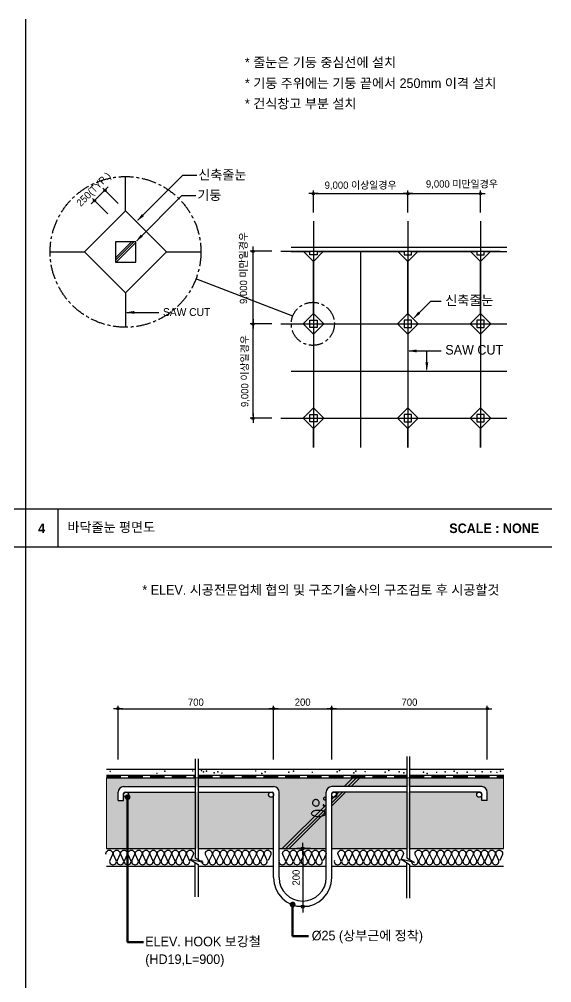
# Model space of a CAD drawing. Header units: millimetres. Extents: x 34525826 to 34533676, y -18662964 to -18657514.
# Drawn here: x 34531233 to 34533066, y -18660832 to -18657514 of the extents above; entities that cross this region are included whole.
import ezdxf
from ezdxf.enums import TextEntityAlignment as Align

# ---------------------------------------------------------------- set-up
doc = ezdxf.new("R2010")
doc.units = ezdxf.units.MM
doc.header["$LTSCALE"] = 100
doc.header["$MEASUREMENT"] = 0
for name, pattern in [('CEN', [62, 60, -1, 0, -1]), ('CENTER', [2, 1.25, -0.25, 0.25, -0.25]), ('DASHED', [0.75, 0.5, -0.25])]:
    doc.linetypes.add(name, pattern=pattern)
doc.layers.get('DEFPOINTS').update_dxf_attribs({"color": 124})
for name, color, linetype in [('252', 252, 'Continuous'), ('3TEX', 3, 'Continuous'), ('6', 3, 'Continuous'), ('7DIM', 9, 'Continuous'), ('9', 9, 'Continuous'), ('A-WALL-3', 7, 'Continuous'), ('CEN', 1, 'CEN'), ('COL', 2, 'Continuous'), ('COMN', 2, 'Continuous'), ('DIM', 7, 'Continuous'), ('DIME', 1, 'Continuous'), ('ELE1', 3, 'Continuous'), ('FIN', 6, 'Continuous'), ('HAT', 5, 'Continuous'), ('HAT1', 9, 'Continuous'), ('INS', 1, 'Continuous'), ('SY', 1, 'Continuous'), ('SYM', 7, 'Continuous'), ('TXT1', 3, 'Continuous'), ('WAL', 3, 'Continuous')]:
    doc.layers.add(name, color=color, linetype=linetype)
doc.styles.add('1', font='')
doc.styles.add('나눔고딕', font='')
doc.styles.add('돋움', font='')
doc.styles.get('1').set_extended_font_data('Dotum')
doc.styles.get('나눔고딕').set_extended_font_data('Dotum')
doc.styles.get('돋움').set_extended_font_data('Dotum')
doc.dimstyles.new('DIM1', dxfattribs={"dimtxt": 3.5, "dimasz": 0.8, "dimexe": 1, "dimexo": 3, "dimgap": 1, "dimtad": 1, "dimdec": 0, "dimzin": 1, "dimlunit": 6, "dimtxsty": '나눔고딕', "dimblk": 'DIMDOT', "dimcen": 1, "dimclrd": 256, "dimclre": 256, "dimclrt": 3, "dimadec": 0, "dimazin": 0, "dimtfac": 1, "dimtdec": 0, "dimtix": 1, "dimtmove": 2, "dimatfit": 3, "dimldrblk": 'DIMDOT', "dimfxl": 0, "dimtolj": 1, "dimarcsym": 0})
doc.dimstyles.new('SAMOO-3', dxfattribs={"dimscale": 300, "dimtxt": 3.0005, "dimasz": 1, "dimexe": 2, "dimexo": 2, "dimgap": 1, "dimtad": 1, "dimdec": 0, "dimdsep": 46, "dimlunit": 6, "dimtxsty": '1', "dimblk1": 'DIMDOT', "dimblk2": 'DIMDOT', "dimsah": 1, "dimcen": 2.5, "dimdle": 1.5, "dimclrd": 8, "dimclre": 8, "dimclrt": 3, "dimadec": 0, "dimazin": 0, "dimtfac": 1, "dimtdec": 0, "dimtix": 1, "dimtmove": 2, "dimatfit": 3, "dimldrblk": 'DIMDOT', "dimfxl": 0, "dimtvp": 1, "dimtolj": 1, "dimtzin": 0, "dimarcsym": 0})

# ---------------------------------------------------------------- blocks, each defined once
blk = doc.blocks.new('DIMDOT')
blk.add_line((-2, 0), (2, 0))
blk.add_circle((0, 0), 0.5)
blk = doc.blocks.new('*D3')
at = {"layer": '7DIM', "lineweight": -2}
for p, q in [((34532108.5, -18660063.2), (34532108.5, -18659878.2)), ((34532116.5, -18659888.2), (34532300.5, -18659888.2)), ((34532308.5, -18660063.2), (34532308.5, -18659878.2))]:
    blk.add_line(p, q, dxfattribs=at)
at = {"layer": 'DEFPOINTS', "color": 0}
for p in [(34532308.5, -18659888.2), (34532108.5, -18660093.2), (34532308.5, -18660093.2)]:
    blk.add_point(p, dxfattribs=at)
at = {"layer": '7DIM', "lineweight": -2, "xscale": 8, "yscale": 8, "zscale": 8, "rotation": 180}
blk.add_blockref('DIMDOT', (34532108.5, -18659888.2), dxfattribs=at)
at = {"layer": '7DIM', "lineweight": -2, "xscale": 8, "yscale": 8, "zscale": 8}
blk.add_blockref('DIMDOT', (34532308.5, -18659888.2), dxfattribs=at)
at = {"layer": '7DIM', "color": 3, "insert": (34532208.5, -18659865.6), "char_height": 25, "attachment_point": 5, "style": '나눔고딕'}
blk.add_mtext('\\A1;200', dxfattribs=at)
blk = doc.blocks.new('*D4')
at = {"layer": '7DIM', "lineweight": -2}
for p, q in [((34531573.4, -18660063.2), (34531573.4, -18659878.2)), ((34531581.4, -18659888.2), (34532100.5, -18659888.2)), ((34532108.5, -18660063.2), (34532108.5, -18659878.2))]:
    blk.add_line(p, q, dxfattribs=at)
at = {"layer": 'DEFPOINTS', "color": 0}
for p in [(34532108.5, -18659888.2), (34531573.4, -18660093.2), (34532108.5, -18660093.2)]:
    blk.add_point(p, dxfattribs=at)
at = {"layer": '7DIM', "lineweight": -2, "xscale": 8, "yscale": 8, "zscale": 8, "rotation": 180}
blk.add_blockref('DIMDOT', (34531573.4, -18659888.2), dxfattribs=at)
at = {"layer": '7DIM', "lineweight": -2, "xscale": 8, "yscale": 8, "zscale": 8}
blk.add_blockref('DIMDOT', (34532108.5, -18659888.2), dxfattribs=at)
at = {"layer": '7DIM', "color": 3, "insert": (34531840.9, -18659865.6), "char_height": 25, "attachment_point": 5, "style": '나눔고딕'}
blk.add_mtext('\\A1;700', dxfattribs=at)
blk = doc.blocks.new('*D5')
at = {"layer": 'DEFPOINTS', "color": 0}
for p in [(34532255.2, -18660369.6), (34532208.7, -18660569.6), (34532252, -18660569.6)]:
    blk.add_point(p, dxfattribs=at)
at = {"layer": 'DIM', "color": 8, "lineweight": -2}
for p, q in [((34532235.2, -18660369.6), (34532188.7, -18660369.6)), ((34532208.7, -18660379.6), (34532208.7, -18660559.6)), ((34532232, -18660569.6), (34532188.7, -18660569.6))]:
    blk.add_line(p, q, dxfattribs=at)
at = {"layer": 'DIM', "color": 8, "lineweight": -2, "xscale": 10, "yscale": 10, "zscale": 10}
for p, rotation in [((34532208.7, -18660369.6), 90), ((34532208.7, -18660569.6), 270)]:
    blk.add_blockref('DIMDOT', p, dxfattribs=dict(at, rotation=rotation))
at = {"layer": 'DIM', "color": 3, "insert": (34532186.1, -18660469.6), "char_height": 25, "attachment_point": 5, "rotation": 90, "style": '1'}
blk.add_mtext('\\A1;200', dxfattribs=at)
blk = doc.blocks.new('*D6')
at = {"layer": '7DIM', "lineweight": -2}
for p, q in [((34532308.5, -18660063.2), (34532308.5, -18659878.2)), ((34532316.5, -18659888.2), (34532835.6, -18659888.2)), ((34532843.6, -18660063.2), (34532843.6, -18659878.2))]:
    blk.add_line(p, q, dxfattribs=at)
at = {"layer": 'DEFPOINTS', "color": 0}
for p in [(34532843.6, -18659888.2), (34532308.5, -18660093.2), (34532843.6, -18660093.2)]:
    blk.add_point(p, dxfattribs=at)
at = {"layer": '7DIM', "lineweight": -2, "xscale": 8, "yscale": 8, "zscale": 8, "rotation": 180}
blk.add_blockref('DIMDOT', (34532308.5, -18659888.2), dxfattribs=at)
at = {"layer": '7DIM', "lineweight": -2, "xscale": 8, "yscale": 8, "zscale": 8}
blk.add_blockref('DIMDOT', (34532843.6, -18659888.2), dxfattribs=at)
at = {"layer": '7DIM', "color": 3, "insert": (34532576, -18659865.6), "char_height": 25, "attachment_point": 5, "style": '나눔고딕'}
blk.add_mtext('\\A1;700', dxfattribs=at)
blk = doc.blocks.new('*D15')
at = {"layer": '7DIM', "lineweight": -2}
for p, q in [((34532102.8, -18658562.7), (34532027.9, -18658562.7)), ((34532037.9, -18658879.7), (34532037.9, -18658570.7)), ((34532102.8, -18658887.7), (34532027.9, -18658887.7))]:
    blk.add_line(p, q, dxfattribs=at)
at = {"layer": 'DEFPOINTS', "color": 0}
for p in [(34532037.9, -18658562.7), (34532132.8, -18658562.7), (34532132.8, -18658887.7)]:
    blk.add_point(p, dxfattribs=at)
at = {"layer": '7DIM', "lineweight": -2, "xscale": 8, "yscale": 8, "zscale": 8}
for p, rotation in [((34532037.9, -18658562.7), 90), ((34532037.9, -18658887.7), 270)]:
    blk.add_blockref('DIMDOT', p, dxfattribs=dict(at, rotation=rotation))
at = {"layer": '7DIM', "color": 3, "insert": (34532011.3, -18658725.2), "char_height": 25, "attachment_point": 5, "rotation": 90, "style": '나눔고딕'}
blk.add_mtext('\\A1;9,000 이상일경우', dxfattribs=at)
blk = doc.blocks.new('*D16')
at = {"layer": '7DIM', "lineweight": -2}
for p, q in [((34532102.8, -18658312.7), (34532027.9, -18658312.7)), ((34532037.9, -18658554.7), (34532037.9, -18658320.7)), ((34532102.8, -18658562.7), (34532027.9, -18658562.7))]:
    blk.add_line(p, q, dxfattribs=at)
at = {"layer": 'DEFPOINTS', "color": 0}
for p in [(34532037.9, -18658312.7), (34532132.8, -18658312.7), (34532132.8, -18658562.7)]:
    blk.add_point(p, dxfattribs=at)
at = {"layer": '7DIM', "lineweight": -2, "xscale": 8, "yscale": 8, "zscale": 8}
for p, rotation in [((34532037.9, -18658312.7), 90), ((34532037.9, -18658562.7), 270)]:
    blk.add_blockref('DIMDOT', p, dxfattribs=dict(at, rotation=rotation))
at = {"layer": '7DIM', "color": 3, "insert": (34532007, -18658370.4), "char_height": 25, "attachment_point": 5, "rotation": 90, "style": '나눔고딕'}
blk.add_mtext('\\A1;9,000 미만일경우', dxfattribs=at)
blk = doc.blocks.new('*D17')
at = {"layer": '7DIM', "lineweight": -2}
for p, q in [((34532245.5, -18658179.1), (34532245.5, -18658104.1)), ((34532253.5, -18658114.1), (34532562.5, -18658114.1)), ((34532570.5, -18658179.1), (34532570.5, -18658104.1))]:
    blk.add_line(p, q, dxfattribs=at)
at = {"layer": 'DEFPOINTS', "color": 0}
for p in [(34532570.5, -18658114.1), (34532245.5, -18658209.1), (34532570.5, -18658209.1)]:
    blk.add_point(p, dxfattribs=at)
at = {"layer": '7DIM', "lineweight": -2, "xscale": 8, "yscale": 8, "zscale": 8, "rotation": 180}
blk.add_blockref('DIMDOT', (34532245.5, -18658114.1), dxfattribs=at)
at = {"layer": '7DIM', "lineweight": -2, "xscale": 8, "yscale": 8, "zscale": 8}
blk.add_blockref('DIMDOT', (34532570.5, -18658114.1), dxfattribs=at)
at = {"layer": '7DIM', "color": 3, "insert": (34532408, -18658087.5), "char_height": 25, "attachment_point": 5, "style": '나눔고딕'}
blk.add_mtext('\\A1;9,000 이상일경우', dxfattribs=at)
blk = doc.blocks.new('*D18')
at = {"layer": '7DIM', "lineweight": -2}
for p, q in [((34532570.5, -18658179.1), (34532570.5, -18658104.1)), ((34532578.5, -18658114.1), (34532812.5, -18658114.1)), ((34532820.5, -18658179.1), (34532820.5, -18658104.1))]:
    blk.add_line(p, q, dxfattribs=at)
at = {"layer": 'DEFPOINTS', "color": 0}
for p in [(34532820.5, -18658114.1), (34532570.5, -18658209.1), (34532820.5, -18658209.1)]:
    blk.add_point(p, dxfattribs=at)
at = {"layer": '7DIM', "lineweight": -2, "xscale": 8, "yscale": 8, "zscale": 8, "rotation": 180}
blk.add_blockref('DIMDOT', (34532570.5, -18658114.1), dxfattribs=at)
at = {"layer": '7DIM', "lineweight": -2, "xscale": 8, "yscale": 8, "zscale": 8}
blk.add_blockref('DIMDOT', (34532820.5, -18658114.1), dxfattribs=at)
at = {"layer": '7DIM', "color": 3, "insert": (34532756.6, -18658083.3), "char_height": 25, "attachment_point": 5, "style": '나눔고딕'}
blk.add_mtext('\\A1;9,000 미만일경우', dxfattribs=at)
blk = doc.blocks.new('*D19')
at = {"layer": '7DIM', "lineweight": -2}
for p, q in [((34531573.7, -18658148.3), (34531520.7, -18658095.3)), ((34531533.4, -18658096.7), (34531539.1, -18658091.1)), ((34531538, -18658184), (34531485, -18658131)), ((34531492.1, -18658138.1), (34531527.8, -18658102.4)), ((34531486.4, -18658143.8), (34531480.8, -18658149.4))]:
    blk.add_line(p, q, dxfattribs=at)
at = {"layer": 'DEFPOINTS', "color": 0}
for p in [(34531527.8, -18658102.4), (34531594.9, -18658169.5), (34531559.2, -18658205.2)]:
    blk.add_point(p, dxfattribs=at)
at = {"layer": '7DIM', "lineweight": -2, "xscale": 8, "yscale": 8, "zscale": 8}
for p, rotation in [((34531527.8, -18658102.4), 224.9999998490082), ((34531492.1, -18658138.1), 44.99999984900822)]:
    blk.add_blockref('DIMDOT', p, dxfattribs=dict(at, rotation=rotation))
at = {"layer": '7DIM', "color": 3, "insert": (34531491.5, -18658101.8), "char_height": 25, "attachment_point": 5, "rotation": 45, "style": '나눔고딕'}
blk.add_mtext('\\A1;250(TYP.)', dxfattribs=at)
blk = doc.blocks.new('Arrow-V')
at = {"color": 0}
blk.add_solid([(-3, 0.5), (0, 0), (-3, -0.5)], dxfattribs=at)

msp = doc.modelspace()

# ---------------------------------------------------------------- hatches: boundary and pattern name
at = {"layer": '252'}
h = msp.add_hatch(color=256, dxfattribs=at)
h.paths.add_polyline_path([(34532899.4, -18660126.3), (34531533.1, -18660126.3), (34531533.1, -18660369.6), (34532108.5, -18660369.6), (34532108.5, -18660180.3, 0.414214), (34532103.5, -18660175.3), (34531848.7, -18660175.3), (34531838.7, -18660175.3), (34531597.4, -18660175.3, 0.414214), (34531592.4, -18660180.3), (34531592.4, -18660203.6), (34531573.4, -18660203.6), (34531573.4, -18660175.3, -0.414214), (34531592.4, -18660156.3), (34531838.7, -18660156.3), (34531848.7, -18660156.3), (34532108.5, -18660156.3, -0.414214), (34532127.5, -18660175.3), (34532127.5, -18660369.6), (34532289.5, -18660369.6), (34532289.5, -18660175.3, -0.414214), (34532308.5, -18660156.3), (34532566.7, -18660156.3), (34532576.7, -18660156.3), (34532824.6, -18660156.3, -0.414214), (34532843.6, -18660175.3), (34532843.6, -18660203.6), (34532824.6, -18660203.6), (34532824.6, -18660180.3, 0.414214), (34532819.6, -18660175.3), (34532576.7, -18660175.3), (34532566.7, -18660175.3), (34532313.5, -18660175.3, 0.414214), (34532308.5, -18660180.3), (34532308.5, -18660369.6), (34532899.4, -18660369.6)])
h.paths.add_polyline_path([(34532308.7, -18660184.2, -1), (34532325.7, -18660184.2, -1)], flags=16)
h.paths.add_polyline_path([(34532091.2, -18660184.2, -1), (34532108.3, -18660184.2, -1)], flags=16)
h.paths.add_polyline_path([(34532807.4, -18660184.2, -1), (34532824.5, -18660184.2, -1)], flags=16)
h.paths.add_polyline_path([(34531592.5, -18660184.2, -1), (34531609.5, -18660184.2, -1)], flags=16)

# ---------------------------------------------------------------- linework, layer by layer
at = {"layer": '252', "color": 253, "lineweight": 0}
for p, q in [((34532899.4, -18660126.3), (34531533.1, -18660126.3)), ((34531533.1, -18660126.3), (34531533.1, -18660369.6)), ((34532899.4, -18660369.6), (34532899.4, -18660126.3))]:
    msp.add_line(p, q, dxfattribs=at)
at = {"layer": '252', "color": 2, "lineweight": 0}
for centre, start, end in [((34531601, -18660184.2), 0, 180), ((34531601, -18660184.2), 180, 0), ((34532099.8, -18660184.2), 0, 180), ((34532099.8, -18660184.2), 180, 0), ((34532317.2, -18660184.2), 0, 180), ((34532317.2, -18660184.2), 180, 0), ((34532816, -18660184.2), 0, 180), ((34532816, -18660184.2), 180, 0)]:
    msp.add_arc(centre, 8.54, start, end, dxfattribs=at)
at = {"layer": '6'}
for p, q in [((34531598.9, -18658173.5), (34531598.9, -18658055.4)), ((34531339.4, -18658314.9), (34531457.5, -18658314.9)), ((34531740.3, -18658314.9), (34531858.4, -18658314.9)), ((34532408, -18658315.2), (34532408, -18658988.9)), ((34532245.5, -18658527.3), (34532245.5, -18658348)), ((34532570.5, -18658527.3), (34532570.5, -18658348)), ((34532820.5, -18658527.3), (34532820.5, -18658348)), ((34531598.9, -18658456.4), (34531598.9, -18658574.5)), ((34532169.3, -18658562.7), (34532210.2, -18658562.7)), ((34532280.9, -18658562.7), (34532535.2, -18658562.7)), ((34532605.9, -18658562.7), (34532785.2, -18658562.7)), ((34532855.9, -18658562.7), (34532910.6, -18658562.7)), ((34532245.5, -18658598), (34532245.5, -18658852.3)), ((34532570.5, -18658598), (34532570.5, -18658852.3)), ((34532820.5, -18658598), (34532820.5, -18658852.3)), ((34532169.3, -18658725.2), (34532910.6, -18658725.2)), ((34532169.3, -18658887.7), (34532210.2, -18658887.7)), ((34532280.9, -18658887.7), (34532535.2, -18658887.7)), ((34532605.9, -18658887.7), (34532785.2, -18658887.7)), ((34532855.9, -18658887.7), (34532910.6, -18658887.7)), ((34532245.5, -18658988.9), (34532245.5, -18658923)), ((34532570.5, -18658988.9), (34532570.5, -18658923)), ((34532820.5, -18658988.9), (34532820.5, -18658923))]:
    msp.add_line(p, q, dxfattribs=at)
at = {"layer": '9'}
for p, q in [((34531255.6, -18662963.9), (34531255.6, -18657513.9)), ((34533065.6, -18659200.6), (34525825.6, -18659200.6)), ((34531367.6, -18659330.6), (34531367.6, -18659200.6)), ((34525825.6, -18659330.6), (34533065.6, -18659330.6))]:
    msp.add_line(p, q, dxfattribs=at)
at = {"layer": 'A-WALL-3'}
for points in [[(34531457.5, -18658314.9), (34531598.9, -18658456.4), (34531740.3, -18658314.9), (34531598.9, -18658173.5)], [(34532210.2, -18658562.7), (34532245.5, -18658598), (34532280.9, -18658562.7), (34532245.5, -18658527.3)], [(34532535.2, -18658562.7), (34532570.5, -18658598), (34532605.9, -18658562.7), (34532570.5, -18658527.3)], [(34532785.2, -18658562.7), (34532820.5, -18658598), (34532855.9, -18658562.7), (34532820.5, -18658527.3)], [(34532210.2, -18658887.7), (34532245.5, -18658923), (34532280.9, -18658887.7), (34532245.5, -18658852.3)], [(34532535.2, -18658887.7), (34532570.5, -18658923), (34532605.9, -18658887.7), (34532570.5, -18658852.3)], [(34532785.2, -18658887.7), (34532820.5, -18658923), (34532855.9, -18658887.7), (34532820.5, -18658852.3)]]:
    msp.add_lwpolyline(points, close=True, dxfattribs=at)
for points in [[(34532212.7, -18658315.2), (34532245.5, -18658348), (34532278.4, -18658315.2)], [(34532537.7, -18658315.2), (34532570.5, -18658348), (34532603.4, -18658315.2)], [(34532787.7, -18658315.2), (34532820.5, -18658348), (34532853.4, -18658315.2)]]:
    msp.add_lwpolyline(points, dxfattribs=at)
at = {"layer": 'CEN'}
for p, q in [((34532245.5, -18658209.1), (34532245.5, -18658988.9)), ((34532570.5, -18658209.1), (34532570.5, -18658988.9)), ((34532820.5, -18658209.1), (34532820.5, -18658988.9)), ((34532132.8, -18658312.7), (34532888.7, -18658312.7)), ((34532132.8, -18658562.7), (34532888.7, -18658562.7)), ((34532132.8, -18658887.7), (34532888.7, -18658887.7))]:
    msp.add_line(p, q, dxfattribs=at)
at = {"layer": 'COL'}
for p, q in [((34531533.1, -18660126.3), (34531838.7, -18660126.3)), ((34531848.7, -18660126.3), (34532566.7, -18660126.3)), ((34532576.7, -18660126.3), (34532900.6, -18660126.3)), ((34531533.1, -18660369.6), (34531838.7, -18660369.6)), ((34531848.7, -18660369.6), (34532108.5, -18660369.6)), ((34532127.5, -18660369.6), (34532289.5, -18660369.6)), ((34532308.5, -18660369.6), (34532566.7, -18660369.6)), ((34532576.7, -18660369.6), (34532899.4, -18660369.6))]:
    msp.add_line(p, q, dxfattribs=at)
at = {"layer": 'COMN'}
for p, q in [((34532910.6, -18658300.2), (34532169.3, -18658300.2)), ((34532233, -18658315.2), (34532169.3, -18658315.2)), ((34532233, -18658325.2), (34532233, -18658315.2)), ((34532258, -18658325.2), (34532233, -18658325.2)), ((34532558, -18658315.2), (34532258, -18658315.2)), ((34532258, -18658315.2), (34532258, -18658325.2)), ((34532558, -18658315.2), (34532558, -18658325.2)), ((34532558, -18658325.2), (34532583, -18658325.2)), ((34532808, -18658315.2), (34532583, -18658315.2)), ((34532583, -18658325.2), (34532583, -18658315.2)), ((34532808, -18658315.2), (34532808, -18658325.2)), ((34532808, -18658325.2), (34532833, -18658325.2)), ((34532910.6, -18658315.2), (34532833, -18658315.2)), ((34532833, -18658325.2), (34532833, -18658315.2))]:
    msp.add_line(p, q, dxfattribs=at)
for points in [[(34531563.9, -18658279.9), (34531563.9, -18658349.9), (34531633.9, -18658349.9), (34531633.9, -18658279.9)], [(34532258, -18658550.2), (34532258, -18658575.2), (34532233, -18658575.2), (34532233, -18658550.2)], [(34532558, -18658550.2), (34532558, -18658575.2), (34532583, -18658575.2), (34532583, -18658550.2)], [(34532808, -18658550.2), (34532808, -18658575.2), (34532833, -18658575.2), (34532833, -18658550.2)], [(34532258, -18658875.2), (34532258, -18658900.2), (34532233, -18658900.2), (34532233, -18658875.2)], [(34532558, -18658875.2), (34532558, -18658900.2), (34532583, -18658900.2), (34532583, -18658875.2)], [(34532808, -18658875.2), (34532808, -18658900.2), (34532833, -18658900.2), (34532833, -18658875.2)]]:
    msp.add_lwpolyline(points, close=True, dxfattribs=at)
at = {"layer": 'DIME'}
msp.add_line((34532685.1, -18658485.6), (34532648.3, -18658485.6), dxfattribs=at)
for points in [[(34531640.8, -18658206.2), (34531796.2, -18658050.8), (34531843.9, -18658050.8)], [(34531637.4, -18658276.4), (34531792.9, -18658121), (34531840.5, -18658121)], [(34532592.1, -18658541.8), (34532648.3, -18658485.6)], [(34531603.9, -18658523.3), (34531713.5, -18658523.3)], [(34532575.5, -18658656), (34532685.1, -18658656)], [(34532635.8, -18658720.2), (34532635.8, -18658656)]]:
    msp.add_lwpolyline(points, dxfattribs=at)
at = {"layer": 'ELE1'}
for p, q in [((34531533.1, -18660096.3), (34531838.7, -18660096.3)), ((34531848.7, -18660096.3), (34532566.7, -18660096.3)), ((34532576.7, -18660096.3), (34532900.6, -18660096.3)), ((34531533.1, -18660429.6), (34531838.7, -18660429.6)), ((34531848.7, -18660429.6), (34532108.5, -18660429.6)), ((34532127.5, -18660429.6), (34532289.5, -18660429.6)), ((34532308.5, -18660429.6), (34532566.7, -18660429.6)), ((34532576.7, -18660429.6), (34532899.4, -18660429.6))]:
    msp.add_line(p, q, dxfattribs=at)
at = {"layer": 'FIN'}
for p, q in [((34531533.1, -18660116.3), (34531838.7, -18660116.3)), ((34531848.7, -18660116.3), (34532566.7, -18660116.3)), ((34532576.7, -18660116.3), (34532900.6, -18660116.3))]:
    msp.add_line(p, q, dxfattribs=at)
at = {"layer": 'FIN', "linetype": 'DASHED'}
for p, q in [((34531533.1, -18660121.1), (34531838.7, -18660121.1)), ((34531848.7, -18660121.1), (34532566.7, -18660121.1)), ((34532576.7, -18660121.1), (34532900.6, -18660121.1))]:
    msp.add_line(p, q, dxfattribs=at)
at = {"layer": 'FIN', "const_width": 2.5}
for points in [[(34531544.8, -18660104, 1), (34531547.3, -18660104, 1)], [(34531705.7, -18660110.6, 1), (34531708.2, -18660110.6, 1)], [(34531828.8, -18660102.1, 1), (34531831.3, -18660102.1, 1)], [(34531859.1, -18660101.1, 1), (34531861.6, -18660101.1, 1)], [(34531929.2, -18660109.7, 1), (34531931.7, -18660109.7, 1)], [(34532045.7, -18660102.6, 1), (34532048.2, -18660102.6, 1)], [(34532240.4, -18660106.9, 1), (34532242.9, -18660106.9, 1)], [(34532422.2, -18660104.8, 1), (34532424.7, -18660104.8, 1)], [(34532668.2, -18660106.9, 1), (34532670.7, -18660106.9, 1)], [(34532800.9, -18660102.6, 1), (34532803.4, -18660102.6, 1)], [(34532875.7, -18660106.9, 1), (34532878.2, -18660106.9, 1)]]:
    msp.add_lwpolyline(points, format="xyb", close=True, dxfattribs=at)
at = {"layer": 'FIN'}
for p in [(34531734.7, -18660102.6), (34531867.3, -18660104.8), (34531878, -18660102.6), (34531903.7, -18660109.1), (34531916.5, -18660104.8), (34532068.4, -18660111.2), (34532079.1, -18660104.8), (34532160.4, -18660106.9), (34532177.5, -18660102.6), (34532327.2, -18660104.8), (34532335.8, -18660100.5), (34532385, -18660109.1), (34532391.4, -18660102.6), (34532491.9, -18660106.9), (34532504.8, -18660100.5), (34532541.1, -18660104.8), (34532556.1, -18660109.1), (34532624.6, -18660106.9), (34532637.4, -18660111.2), (34532699.4, -18660104.8), (34532729.4, -18660102.6), (34532740.1, -18660109.1), (34532774.3, -18660106.9), (34532825.7, -18660104.8), (34532855.6, -18660104.8), (34532889.8, -18660102.6)]:
    msp.add_point(p, dxfattribs=at)
at = {"layer": 'HAT'}
for p, q in [((34531563.9, -18658343.6), (34531627.6, -18658279.9)), ((34531563.9, -18658335.1), (34531619.1, -18658279.9)), ((34531566.1, -18658349.9), (34531633.9, -18658282.1)), ((34532381.7, -18660126.3), (34532351.7, -18660156.3)), ((34532394.3, -18660126.3), (34532364.3, -18660156.3)), ((34532405, -18660126.3), (34532375, -18660156.3)), ((34532332.7, -18660175.3), (34532308.5, -18660199.6)), ((34532356, -18660175.3), (34532308.5, -18660222.8)), ((34532345.3, -18660175.3), (34532308.5, -18660212.2)), ((34532289.5, -18660218.6), (34532138.4, -18660369.6)), ((34532289.5, -18660231.2), (34532151, -18660369.6)), ((34532289.5, -18660241.8), (34532161.7, -18660369.6))]:
    msp.add_line(p, q, dxfattribs=at)
for points in [[(34532242.5, -18660210.7, 0.102507), (34532242.9, -18660215, 0.100065), (34532245, -18660218.9, 0.096795), (34532248.5, -18660221.8, 0.094603), (34532252.9, -18660223.1, 0.094603), (34532257.5, -18660222.8, 0.096795), (34532261.5, -18660220.8, 0.100065), (34532264.4, -18660217.5, 0.102507), (34532265.8, -18660213.4, 0.102507), (34532265.4, -18660209, 0.100065), (34532263.3, -18660205.1, 0.096795), (34532259.8, -18660202.2, 0.094603), (34532255.5, -18660200.9, 0.094603), (34532250.9, -18660201.2, 0.096795), (34532246.9, -18660203.2, 0.100065), (34532243.9, -18660206.5, 0.102507)], [(34532280, -18660222.6, 0.038146), (34532280.9, -18660224, 0.050747), (34532281.7, -18660224.9, 0.094074), (34532282.6, -18660225.4, 0.213216), (34532283.1, -18660225.4, 0.213216), (34532283.4, -18660225, 0.094074), (34532283.5, -18660223.9, 0.050747), (34532283.2, -18660222.7, 0.038146), (34532282.6, -18660221.3, 0.038146), (34532281.7, -18660219.9, 0.050747), (34532280.9, -18660219, 0.094074), (34532280, -18660218.5, 0.213216), (34532279.5, -18660218.5, 0.213216), (34532279.2, -18660218.9, 0.094074), (34532279.1, -18660220, 0.050747), (34532279.4, -18660221.2, 0.038146)], [(34532280, -18660197.8, 0.098491), (34532280.4, -18660199.6, 0.098491), (34532281.3, -18660201, 0.098491), (34532282.8, -18660202, 0.098491), (34532284.5, -18660202.4, 0.098491), (34532286.3, -18660202, 0.098491), (34532287.8, -18660201, 0.098491), (34532288.7, -18660199.6, 0.098491), (34532289.1, -18660197.8, 0.098491), (34532288.7, -18660196.1, 0.098491), (34532287.8, -18660194.6, 0.098491), (34532286.3, -18660193.6, 0.098491), (34532284.5, -18660193.3, 0.098491), (34532282.8, -18660193.6, 0.098491), (34532281.3, -18660194.6, 0.098491), (34532280.4, -18660196.1, 0.098491)], [(34532263, -18660238, 0.043311), (34532252.9, -18660238.8, 0.056654), (34532245.5, -18660241, 0.099187), (34532239.6, -18660245, 0.196427), (34532238.3, -18660248.4, 0.196427), (34532239.6, -18660251.8, 0.099187), (34532245.5, -18660255.8, 0.056654), (34532252.9, -18660258, 0.043311), (34532263, -18660258.9, 0.043311), (34532273.1, -18660258, 0.056654), (34532280.5, -18660255.8, 0.099187), (34532286.4, -18660251.8, 0.196427), (34532287.8, -18660248.4, 0.196427), (34532286.4, -18660245, 0.099187), (34532280.5, -18660241, 0.056654), (34532273.1, -18660238.8, 0.043311)]]:
    msp.add_lwpolyline(points, format="xyb", close=True, dxfattribs=at)
at = {"layer": 'HAT1'}
for p, q in [((34532576.7, -18660052.2), (34532576.7, -18660407.7)), ((34531848.7, -18660060.7), (34531848.7, -18660407.7)), ((34531838.7, -18660535.8), (34531838.7, -18660418)), ((34532566.7, -18660540.1), (34532566.7, -18660418))]:
    msp.add_line(p, q, dxfattribs=at)
for points in [[(34532566.7, -18660052.2), (34532566.7, -18660401.7), (34532593.7, -18660418), (34532549.6, -18660407.7), (34532576.7, -18660424), (34532576.7, -18660540.1)], [(34531838.7, -18660060.7), (34531838.7, -18660401.7), (34531865.7, -18660418), (34531821.6, -18660407.7), (34531848.7, -18660424), (34531848.7, -18660535.8)]]:
    msp.add_lwpolyline(points, dxfattribs=at)
at = {"layer": 'INS'}
for points in [[(34531532.1, -18660389.7, -1.344031), (34531554.2, -18660389.7), (34531544.7, -18660410.6, 1.344031), (34531566.8, -18660410.6), (34531557.4, -18660389.7, -1.344031), (34531579.5, -18660389.7), (34531570, -18660410.6, 1.344031), (34531592.1, -18660410.6), (34531582.6, -18660389.7, -1.344031), (34531604.7, -18660389.7), (34531595.2, -18660410.6, 1.344031), (34531617.3, -18660410.6), (34531607.9, -18660389.7, -1.344031), (34531630, -18660389.7), (34531620.5, -18660410.6, 1.344031), (34531642.6, -18660410.6), (34531633.1, -18660389.7, -1.344031), (34531655.2, -18660389.7), (34531645.8, -18660410.6, 1.344031), (34531667.9, -18660410.6), (34531658.4, -18660389.7, -1.344031), (34531680.5, -18660389.7), (34531671, -18660410.6, 1.344031), (34531693.1, -18660410.6), (34531683.6, -18660389.7, -1.344031), (34531705.7, -18660389.7), (34531696.3, -18660410.6, 1.344031), (34531718.4, -18660410.6), (34531708.9, -18660389.7, -1.344031), (34531731, -18660389.7), (34531721.5, -18660410.6, 1.344031), (34531743.6, -18660410.6), (34531734.2, -18660389.7, -1.344031), (34531756.3, -18660389.7), (34531746.8, -18660410.6, 1.344031), (34531768.9, -18660410.6), (34531759.4, -18660389.7, -1.344031), (34531781.5, -18660389.7), (34531772, -18660410.6, 1.344031), (34531794.1, -18660410.6), (34531784.7, -18660389.7, -1.344031), (34531806.8, -18660389.7), (34531797.3, -18660410.6, 1.344031), (34531819.4, -18660410.6), (34531809.9, -18660389.7, -1.344031), (34531832, -18660389.7), (34531822.6, -18660410.6)], [(34531861.9, -18660410.6, 1.344031), (34531884, -18660410.6), (34531874.5, -18660389.7, -1.344031), (34531896.6, -18660389.7), (34531887.2, -18660410.6, 1.344031), (34531909.3, -18660410.6), (34531899.8, -18660389.7, -1.344031), (34531921.9, -18660389.7), (34531912.4, -18660410.6, 1.344031), (34531934.5, -18660410.6), (34531925.1, -18660389.7, -1.344031), (34531947.2, -18660389.7), (34531937.7, -18660410.6, 1.344031), (34531959.8, -18660410.6), (34531950.3, -18660389.7, -1.344031), (34531972.4, -18660389.7), (34531962.9, -18660410.6, 1.344031), (34531985, -18660410.6), (34531975.6, -18660389.7, -1.344031), (34531997.7, -18660389.7), (34531988.2, -18660410.6, 1.344031), (34532010.3, -18660410.6), (34532000.8, -18660389.7, -1.344031), (34532022.9, -18660389.7), (34532013.4, -18660410.6, 1.344031), (34532035.5, -18660410.6), (34532026.1, -18660389.7, -1.344031), (34532048.2, -18660389.7), (34532038.7, -18660410.6, 1.344031), (34532060.8, -18660410.6), (34532051.3, -18660389.7, -1.344031), (34532073.4, -18660389.7), (34532064, -18660410.6, 1.344031), (34532086.1, -18660410.6), (34532076.6, -18660389.7, -1.344031), (34532098.7, -18660389.7), (34532089.2, -18660410.6)], [(34532127.5, -18660410.6, 1.344031), (34532149.6, -18660410.6), (34532140.1, -18660389.7, -1.344031), (34532162.2, -18660389.7), (34532152.7, -18660410.6, 1.344031), (34532174.8, -18660410.6), (34532165.4, -18660389.7, -1.344031), (34532187.5, -18660389.7), (34532178, -18660410.6, 1.344031), (34532200.1, -18660410.6), (34532190.6, -18660389.7, -1.344031), (34532212.7, -18660389.7), (34532203.3, -18660410.6, 1.344031), (34532225.4, -18660410.6), (34532215.9, -18660389.7, -1.344031), (34532238, -18660389.7), (34532228.5, -18660410.6, 1.344031), (34532250.6, -18660410.6), (34532241.1, -18660389.7, -1.344031), (34532263.2, -18660389.7), (34532253.8, -18660410.6, 1.344031), (34532275.9, -18660410.6), (34532266.4, -18660389.7, -1.344031), (34532288.5, -18660389.7), (34532279, -18660410.6)], [(34532317.9, -18660410.6, 1.344031), (34532340, -18660410.6), (34532330.5, -18660389.7, -1.344031), (34532352.6, -18660389.7), (34532343.2, -18660410.6, 1.344031), (34532365.3, -18660410.6), (34532355.8, -18660389.7, -1.344031), (34532377.9, -18660389.7), (34532368.4, -18660410.6, 1.344031), (34532390.5, -18660410.6), (34532381, -18660389.7, -1.344031), (34532403.1, -18660389.7), (34532393.7, -18660410.6, 1.344031), (34532415.8, -18660410.6), (34532406.3, -18660389.7, -1.344031), (34532428.4, -18660389.7), (34532418.9, -18660410.6, 1.344031), (34532441, -18660410.6), (34532431.6, -18660389.7, -1.344031), (34532453.7, -18660389.7), (34532444.2, -18660410.6, 1.344031), (34532466.3, -18660410.6), (34532456.8, -18660389.7, -1.344031), (34532478.9, -18660389.7), (34532469.4, -18660410.6, 1.344031), (34532491.5, -18660410.6), (34532482.1, -18660389.7, -1.344031), (34532504.2, -18660389.7), (34532494.7, -18660410.6, 1.344031), (34532516.8, -18660410.6), (34532507.3, -18660389.7, -1.344031), (34532529.4, -18660389.7), (34532520, -18660410.6, 1.344031), (34532542.1, -18660410.6), (34532532.6, -18660389.7, -1.344031), (34532554.7, -18660389.7), (34532545.2, -18660410.6)], [(34532583.5, -18660410.6, 1.344031), (34532605.6, -18660410.6), (34532596.1, -18660389.7, -1.344031), (34532618.2, -18660389.7), (34532608.7, -18660410.6, 1.344031), (34532630.8, -18660410.6), (34532621.3, -18660389.7, -1.344031), (34532643.4, -18660389.7), (34532634, -18660410.6, 1.344031), (34532656.1, -18660410.6), (34532646.6, -18660389.7, -1.344031), (34532668.7, -18660389.7), (34532659.2, -18660410.6, 1.344031), (34532681.3, -18660410.6), (34532671.9, -18660389.7, -1.344031), (34532694, -18660389.7), (34532684.5, -18660410.6, 1.344031), (34532706.6, -18660410.6), (34532697.1, -18660389.7, -1.344031), (34532719.2, -18660389.7), (34532709.7, -18660410.6, 1.344031), (34532731.8, -18660410.6), (34532722.4, -18660389.7, -1.344031), (34532744.5, -18660389.7), (34532735, -18660410.6, 1.344031), (34532757.1, -18660410.6), (34532747.6, -18660389.7, -1.344031), (34532769.7, -18660389.7), (34532760.3, -18660410.6, 1.344031), (34532782.4, -18660410.6), (34532772.9, -18660389.7, -1.344031), (34532795, -18660389.7), (34532785.5, -18660410.6, 1.344031), (34532807.6, -18660410.6), (34532798.1, -18660389.7, -1.344031), (34532820.2, -18660389.7), (34532810.8, -18660410.6, 1.344031), (34532832.9, -18660410.6), (34532823.4, -18660389.7, -1.344031), (34532845.5, -18660389.7), (34532836, -18660410.6, 1.344031), (34532858.1, -18660410.6), (34532848.7, -18660389.7, -1.344031), (34532870.8, -18660389.7), (34532861.3, -18660410.6, 1.344031), (34532883.4, -18660410.6), (34532873.9, -18660389.7, -1.344031), (34532896, -18660389.7), (34532886.5, -18660410.6)]]:
    msp.add_lwpolyline(points, format="xyb", dxfattribs=at)
at = {"layer": 'SY', "lineweight": 50}
for p, q in [((34532173.9, -18660563.5), (34532173.9, -18660671.4)), ((34532173.9, -18660671.4), (34532229.1, -18660671.4))]:
    msp.add_line(p, q, dxfattribs=at)
at = {"layer": 'SY', "lineweight": 50, "const_width": 10}
for points in [[(34531601, -18660192.4, 1), (34531611, -18660192.4, 1)], [(34532168.9, -18660562.3, 1), (34532178.9, -18660562.3, 1)]]:
    msp.add_lwpolyline(points, format="xyb", close=True, dxfattribs=at)
at = {"layer": 'SY', "lineweight": 50}
for points in [[(34531602.3, -18660193.5, 1), (34531609.8, -18660193.5, 1)], [(34532170.2, -18660563.5, 1), (34532177.7, -18660563.5, 1)]]:
    msp.add_lwpolyline(points, format="xyb", close=True, dxfattribs=at)
msp.add_lwpolyline([(34531606, -18660193.5), (34531606, -18660691.8), (34531661.3, -18660691.8)], dxfattribs=at)
at = {"layer": 'SYM', "color": 2}
msp.add_line((34532174.3, -18658536.1), (34531841.1, -18658408), dxfattribs=at)
at = {"layer": 'SYM', "color": 2, "linetype": 'CENTER', "ltscale": 0.4}
for centre, radius in [((34531598.9, -18658314.9), 259.5), ((34532243.5, -18658562.7), 74.1)]:
    msp.add_circle(centre, radius, dxfattribs=at)
at = {"layer": 'WAL'}
for p, q in [((34531573.4, -18660203.6), (34531573.4, -18660175.3)), ((34531592.4, -18660156.3), (34531838.7, -18660156.3)), ((34531592.4, -18660203.6), (34531592.4, -18660180.3)), ((34531597.4, -18660175.3), (34531838.7, -18660175.3)), ((34531848.7, -18660156.3), (34532108.5, -18660156.3)), ((34531848.7, -18660175.3), (34532103.5, -18660175.3)), ((34532108.5, -18660469.6), (34532108.5, -18660180.3)), ((34532127.5, -18660469.6), (34532127.5, -18660175.3)), ((34532289.5, -18660469.6), (34532289.5, -18660175.3)), ((34532566.7, -18660156.3), (34532308.5, -18660156.3)), ((34532308.5, -18660469.6), (34532308.5, -18660180.3)), ((34532566.7, -18660175.3), (34532313.5, -18660175.3)), ((34532824.6, -18660156.3), (34532576.7, -18660156.3)), ((34532819.6, -18660175.3), (34532576.7, -18660175.3)), ((34532824.6, -18660203.6), (34532824.6, -18660180.3)), ((34532843.6, -18660203.6), (34532843.6, -18660175.3)), ((34531573.4, -18660203.6), (34531592.4, -18660203.6)), ((34532843.6, -18660203.6), (34532824.6, -18660203.6))]:
    msp.add_line(p, q, dxfattribs=at)
for centre in [(34531601, -18660184.2), (34532099.8, -18660184.2), (34532317.2, -18660184.2), (34532816, -18660184.2)]:
    msp.add_circle(centre, 8.54, dxfattribs=at)
for centre, radius, start, end in [((34531592.4, -18660175.3), 19, 90, 180), ((34531597.4, -18660180.3), 5, 90, 180), ((34532103.5, -18660180.3), 5, 0, 90), ((34532108.5, -18660175.3), 19, 0, 90), ((34532308.5, -18660175.3), 19, 90, 180), ((34532313.5, -18660180.3), 5, 90, 180), ((34532819.6, -18660180.3), 5, 0, 90), ((34532824.6, -18660175.3), 19, 0, 90), ((34532208.5, -18660469.6), 100, 180, 0), ((34532208.5, -18660469.6), 81, 180, 0)]:
    msp.add_arc(centre, radius, start, end, dxfattribs=at)

# ---------------------------------------------------------------- block references
at = {"layer": 'DIME'}
for p, xscale, yscale, zscale, rotation in [((34531637.3, -18658209.7), 10.00000000007886, 10.00000000007886, 10.00000000007886, 225), ((34531633.9, -18658279.9), 10.00000000007886, 10.00000000007886, 10.00000000007886, 225), ((34531598.9, -18658523.3), 10.00000000005821, 10.00000000005821, 10.00000000005821, 179.999999999333), ((34532588.6, -18658545.3), 10.00000000007886, 10.00000000007886, 10.00000000007886, 225), ((34532570.5, -18658656), 10.00000000005821, 10.00000000005821, 10.00000000005821, 179.999999999333), ((34532635.8, -18658725.2), 10, 10, 10, 270)]:
    msp.add_blockref('Arrow-V', p, dxfattribs=dict(at, xscale=xscale, yscale=yscale, zscale=zscale, rotation=rotation))

# ---------------------------------------------------------------- texts
at = {"layer": '3TEX', "color": 3, "lineweight": 50, "style": '1'}
for s, p in [('* 줄눈은 기둥 중심선에 설치', (34532009.6, -18657662.1)), ('* 기둥 주위에는 기둥 끝에서 250mm 이격 설치', (34532009.6, -18657734)), ('* 건식창고 부분 설치', (34532009.6, -18657804.3))]:
    msp.add_text(s, height=33, dxfattribs=at).set_placement(p, align=Align.MIDDLE_LEFT)
for s, p in [('신축줄눈', (34531849.4, -18658065.9)), ('기둥', (34531846, -18658136.1)), ('신축줄눈', (34532699.2, -18658498.1)), ('SAW CUT', (34532699.4, -18658668.5)), ('* ELEV. 시공전문업체 협의 및 구조기술사의 구조검토 후 시공할것', (34531656.7, -18659495.3)), ('Ø25 (상부근에 정착)', (34532239.8, -18660685.7)), ('ELEV. HOOK 보강철', (34531666.8, -18660706)), ('(HD19,L=900)', (34531666.8, -18660767.1))]:
    msp.add_text(s, height=33, dxfattribs=at).set_placement(p)
msp.add_text('바닥줄눈 평면도', height=33, dxfattribs=at).set_placement((34531399, -18659289.2), align=Align.BOTTOM_LEFT)
at = {"layer": '3TEX', "color": 3, "lineweight": 50, "char_height": 33, "attachment_point": 5, "style": '1'}
for s, insert, width in [('{\\fGulim|b1|i0|c129|p50;4}', (34531310.1, -18659266.9), 72), ('{\\fGulim|b1|i0|c129|p50;SCALE : NONE}', (34532867.8, -18659266.9), 403.136)]:
    msp.add_mtext(s, dxfattribs=dict(at, insert=insert, width=width))
at = {"layer": 'TXT1', "color": 3, "style": '돋움'}
msp.add_text('SAW CUT', height=27, dxfattribs=at).set_placement((34531727.7, -18658535.7))

# ---------------------------------------------------------------- dimensions: what is measured, and where the dimension line sits
at = {"layer": '7DIM'}
for base, p1, p2, angle, text, picture, middle in [((34531527.8, -18658102.4), (34531559.2, -18658205.2), (34531594.9, -18658169.5), 45, '250(TYP.)', '*D19', (34531491.5, -18658101.8)), ((34532037.9, -18658562.7), (34532132.8, -18658887.7), (34532132.8, -18658562.7), 90, '9,000 이상일경우', '*D15', (34532011.3, -18658725.2))]:
    dim = msp.add_linear_dim(base=base, p1=p1, p2=p2, angle=angle, text=text, dimstyle='DIM1', override={"dimscale": 10, "dimtxt": 2.5}, dxfattribs=at)
    dim.commit()
    dim.dimension.update_dxf_attribs({"geometry": picture, "text_midpoint": middle})
for base, p1, p2, text, picture, middle in [((34532570.5, -18658114.1), (34532245.5, -18658209.1), (34532570.5, -18658209.1), '9,000 이상일경우', '*D17', (34532408, -18658087.5)), ((34532108.5, -18659888.2), (34531573.4, -18660093.2), (34532108.5, -18660093.2), '700', '*D4', (34531840.9, -18659865.6)), ((34532308.5, -18659888.2), (34532108.5, -18660093.2), (34532308.5, -18660093.2), '200', '*D3', (34532208.5, -18659865.6)), ((34532843.6, -18659888.2), (34532308.5, -18660093.2), (34532843.6, -18660093.2), '700', '*D6', (34532576, -18659865.6))]:
    dim = msp.add_linear_dim(base=base, p1=p1, p2=p2, text=text, dimstyle='DIM1', override={"dimscale": 10, "dimtxt": 2.5}, dxfattribs=at)
    dim.commit()
    dim.dimension.update_dxf_attribs({"geometry": picture, "text_midpoint": middle})
dim = msp.add_linear_dim(base=(34532820.5, -18658114.1), p1=(34532570.5, -18658209.1), p2=(34532820.5, -18658209.1), text='9,000 미만일경우', dimstyle='DIM1', override={"dimscale": 10, "dimtxt": 2.5}, dxfattribs=at)
dim.commit()
dim.dimension.update_dxf_attribs({"geometry": '*D18', "text_midpoint": (34532756.6, -18658083.3), "dimtype": 128})
dim = msp.add_linear_dim(base=(34532037.9, -18658312.7), p1=(34532132.8, -18658562.7), p2=(34532132.8, -18658312.7), angle=90, text='9,000 미만일경우', dimstyle='DIM1', override={"dimscale": 10, "dimtxt": 2.5}, dxfattribs=at)
dim.commit()
dim.dimension.update_dxf_attribs({"geometry": '*D16', "text_midpoint": (34532007, -18658370.4), "dimtype": 128})
at = {"layer": 'DIM'}
dim = msp.add_linear_dim(base=(34532208.7, -18660569.6), p1=(34532255.2, -18660369.6), p2=(34532252, -18660569.6), angle=90, text='200', dimstyle='SAMOO-3', override={"dimscale": 10, "dimtxt": 2.5}, dxfattribs=at)
dim.commit()
dim.dimension.update_dxf_attribs({"geometry": '*D5', "text_midpoint": (34532186.1, -18660469.6)})

doc.saveas('drawing.dxf')
